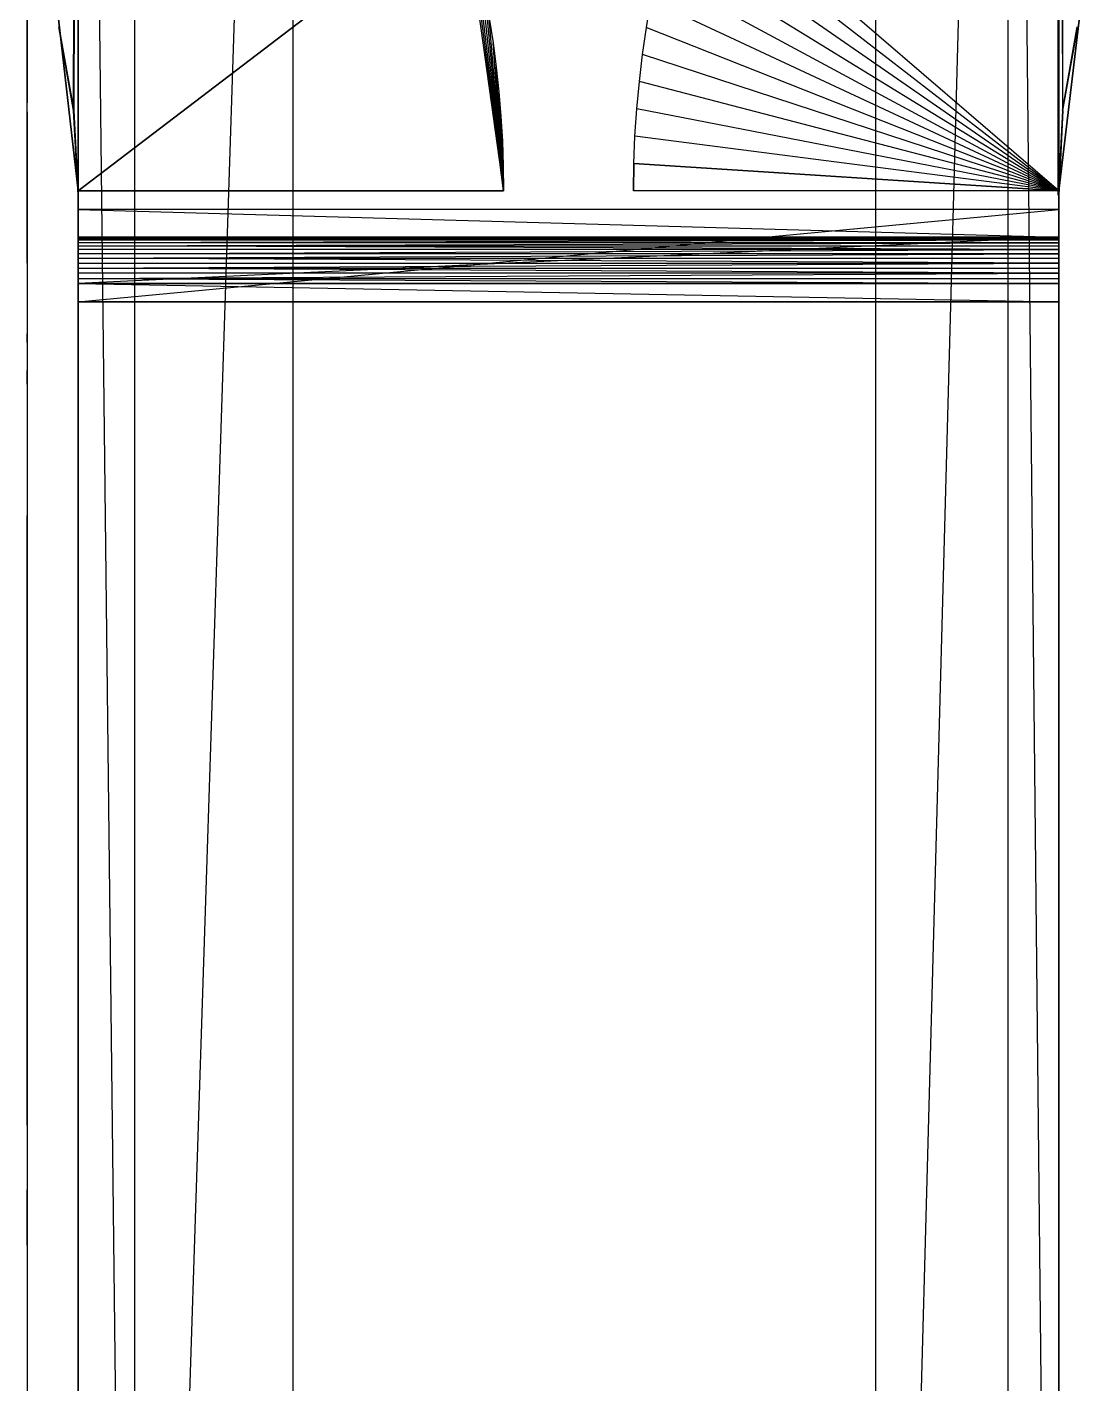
# Model space of a CAD drawing. Extents: x -41 to 47, y -35.8 to 51.3.
# Drawn here: x 28.872 to 30.011, y 42.641 to 44.107 of the extents above; entities that cross this region are included whole.
import ezdxf

# ---------------------------------------------------------------- set-up
doc = ezdxf.new("R2010")
doc.units = 0
doc.header["$MEASUREMENT"] = 0
doc.layers.add('PYDXF', color=8, linetype='CONTINUOUS')

msp = doc.modelspace()

# ---------------------------------------------------------------- linework, layer by layer
at = {"layer": 'PYDXF'}
for p, q in [((28.9271, 46.0954), (28.9224, 44.0171)), ((28.9277, 46.0954), (28.9231, 44.0171)), ((28.9271, 46.0954), (28.9271, 43.9254)), ((28.9271, 46.0954), (28.9277, 43.9254)), ((28.9277, 46.0954), (28.9277, 43.9254)), ((28.9278, 40.7954), (28.9278, 46.0954)), ((28.9278, 46.0954), (28.9278, 40.7954)), ((28.9278, 46.0954), (28.9888, 40.7954)), ((29.1602, 46.0954), (28.9888, 40.7954)), ((28.9888, 40.7954), (28.9888, 46.0954)), ((29.1602, 40.7954), (29.1602, 46.0954)), ((29.79, 40.7954), (29.79, 46.0954)), ((29.79, 40.7954), (29.9325, 46.0954)), ((29.9325, 46.0954), (29.9325, 40.7954)), ((29.9325, 46.0954), (29.9878, 40.7954)), ((29.9871, 43.9254), (29.9871, 46.0954)), ((29.9871, 46.0954), (29.9917, 44.0171)), ((29.9877, 46.0954), (29.9871, 43.9254)), ((29.9877, 46.0954), (29.9877, 43.9254)), ((29.9923, 44.0171), (29.9877, 46.0954)), ((29.9878, 46.0954), (29.9878, 40.7954)), ((29.9878, 40.7954), (29.9878, 46.0954)), ((29.9878, 43.9302), (29.5819, 44.2792)), ((29.3431, 44.2471), (28.9277, 43.9302)), ((28.9277, 43.9302), (29.3431, 44.2471)), ((29.3431, 44.2471), (29.3876, 43.9302)), ((29.9878, 43.9302), (29.5735, 44.2509)), ((29.3876, 43.9302), (29.3501, 44.2213)), ((29.9878, 43.9302), (29.5657, 44.2224)), ((28.8725, 44.0154), (28.8725, 44.1922)), ((29.3876, 43.9302), (29.3565, 44.1953)), ((29.9878, 43.9302), (29.5587, 44.1937)), ((28.8725, 44.0254), (28.8725, 44.1855)), ((28.8725, 44.1855), (28.8725, 44.0254)), ((29.3876, 43.9302), (29.3623, 44.1692)), ((29.9878, 43.9302), (29.5523, 44.1648)), ((29.3876, 43.9302), (29.3675, 44.143)), ((29.5419, 44.1067), (29.5467, 44.1359)), ((29.9878, 43.9302), (29.5467, 44.1359)), ((28.9277, 43.9302), (28.9062, 44.1159)), ((28.9062, 44.1159), (28.9277, 43.9302)), ((29.3876, 43.9302), (29.3721, 44.1166)), ((29.3721, 44.1166), (29.3761, 44.0902)), ((29.9878, 43.9302), (30.0105, 44.1208)), ((30.0105, 44.1208), (29.9878, 43.9302)), ((28.9063, 44.1074), (28.9224, 44.0171)), ((28.9069, 44.1074), (28.9231, 44.0171)), ((28.9069, 44.1074), (28.9224, 44.0171)), ((29.5377, 44.0775), (29.5419, 44.1067)), ((29.9878, 43.9302), (29.5418, 44.1067)), ((29.9917, 44.0171), (30.0078, 44.1074)), ((29.9923, 44.0171), (30.0085, 44.1074)), ((29.9923, 44.0171), (30.0078, 44.1074)), ((29.3761, 44.0902), (29.3795, 44.0637)), ((29.3876, 43.9302), (29.3761, 44.0902)), ((29.5343, 44.0482), (29.5377, 44.0775)), ((29.9878, 43.9302), (29.5377, 44.0775)), ((29.3795, 44.0637), (29.3824, 44.0371)), ((29.3876, 43.9302), (29.3795, 44.0637)), ((29.5316, 44.0187), (29.5343, 44.0482)), ((29.9878, 43.9302), (29.5343, 44.0482)), ((29.3876, 43.9302), (29.3823, 44.0371)), ((29.3824, 44.0371), (29.3846, 44.0104)), ((28.8725, 43.9254), (28.8725, 44.0254)), ((28.8725, 44.0154), (28.8725, 44.0254)), ((28.8725, 44.0154), (28.8725, 43.9254)), ((28.8725, 43.9254), (28.8725, 44.0154)), ((28.9224, 44.0171), (28.9271, 43.9254)), ((28.9224, 44.0171), (28.9231, 44.0171)), ((28.9231, 44.0171), (28.9277, 43.9254)), ((28.9231, 44.0171), (28.9271, 43.9254)), ((29.5296, 43.9893), (29.5316, 44.0187)), ((29.9878, 43.9302), (29.5316, 44.0187)), ((29.9917, 44.0171), (29.9871, 43.9254)), ((29.9923, 44.0171), (29.9877, 43.9254)), ((29.9917, 44.0171), (29.9877, 43.9254)), ((29.9923, 44.0171), (29.9917, 44.0171)), ((29.3846, 44.0104), (29.3862, 43.9837)), ((29.3876, 43.9302), (29.3846, 44.0104)), ((29.3862, 43.9837), (29.3872, 43.957)), ((29.3876, 43.9302), (29.3862, 43.9837)), ((29.5284, 43.9598), (29.5296, 43.9893)), ((29.9878, 43.9302), (29.5296, 43.9893)), ((29.3872, 43.957), (29.3876, 43.9302)), ((29.3876, 43.9302), (29.3872, 43.957)), ((29.5284, 43.9598), (29.5279, 43.9302)), ((29.5279, 43.9302), (29.5284, 43.9598)), ((29.5284, 43.9598), (29.9878, 43.9302)), ((29.9878, 43.9302), (29.5284, 43.9598)), ((28.8725, 43.8654), (28.8725, 43.9254)), ((28.8725, 43.9254), (28.8725, 43.852)), ((28.8725, 43.9254), (28.8725, 43.8873)), ((28.8725, 43.9254), (28.8725, 43.8616)), ((28.8725, 43.9254), (28.8725, 43.9029)), ((28.8725, 43.9254), (28.8725, 43.9081)), ((28.8725, 43.9254), (28.8725, 43.8656)), ((28.8725, 43.9254), (28.8725, 43.8643)), ((28.8725, 43.9254), (28.8725, 43.8793)), ((28.8725, 43.9254), (28.8725, 43.893)), ((28.8725, 43.9254), (28.8725, 43.9044)), ((28.8725, 43.9254), (28.8725, 43.8578)), ((28.8725, 43.9254), (28.8725, 43.8995)), ((28.8725, 43.9254), (28.8725, 43.9113)), ((28.8725, 43.9254), (28.8725, 43.9125)), ((28.8725, 43.9254), (28.8725, 43.8769)), ((28.8725, 43.9254), (28.8725, 43.9055)), ((28.8725, 43.9254), (28.8725, 43.8912)), ((28.8725, 43.9254), (28.8725, 43.904)), ((28.8725, 43.9254), (28.8725, 43.8566)), ((28.8725, 43.9254), (28.8725, 43.898)), ((28.8725, 43.9254), (28.8725, 43.9102)), ((28.8725, 43.9254), (28.8725, 43.8761)), ((28.8725, 43.9254), (28.8725, 43.9049)), ((28.8725, 43.9254), (28.8725, 43.8542)), ((28.8725, 43.9125), (28.8725, 43.9254)), ((28.8725, 43.9254), (28.8725, 43.8965)), ((28.8725, 43.9254), (28.8725, 43.8654)), ((28.8725, 43.9254), (28.8725, 43.881)), ((28.8725, 43.9254), (28.8725, 43.8604)), ((28.8725, 43.9254), (28.8725, 43.9019)), ((28.8725, 43.9254), (28.8725, 43.8785)), ((28.8725, 43.9254), (28.8725, 43.9071)), ((28.8725, 43.9254), (28.8725, 43.8948)), ((28.8725, 43.9254), (28.8725, 43.8801)), ((28.8725, 43.9254), (28.8725, 43.8591)), ((28.8725, 43.8819), (28.8725, 43.9254)), ((28.8725, 43.9254), (28.8725, 43.9008)), ((28.8725, 43.9254), (28.8725, 43.9137)), ((28.8725, 43.9254), (28.8725, 43.8777)), ((28.8725, 43.9254), (28.8725, 43.9063)), ((28.8725, 43.8854), (28.8725, 43.9254)), ((28.8725, 43.9254), (28.8725, 43.8754)), ((28.8725, 43.9254), (28.8725, 43.8531)), ((28.8725, 43.9254), (28.8725, 43.8893)), ((28.8725, 43.9254), (28.8725, 43.8629)), ((28.8725, 43.9254), (28.8725, 43.9037)), ((28.8725, 43.9254), (28.8725, 43.8554)), ((28.8725, 43.9254), (28.8725, 43.9091)), ((28.9277, 43.9254), (28.9271, 43.9254)), ((28.9277, 43.9302), (29.3876, 43.9302)), ((29.3876, 43.9302), (28.9277, 43.9302)), ((29.9878, 43.9302), (29.5279, 43.9302)), ((29.9877, 43.9254), (29.9871, 43.9254)), ((28.8725, 43.9125), (28.8725, 43.9137)), ((28.8725, 43.9125), (28.8725, 43.9113)), ((28.8725, 43.9113), (28.8725, 43.9102)), ((28.8725, 43.9102), (28.8725, 43.9091)), ((28.9277, 43.91), (28.9278, 43.83)), ((28.9277, 43.91), (28.9277, 43.81)), ((28.9277, 43.91), (28.9278, 43.88)), ((28.9278, 43.88), (28.9277, 43.91)), ((28.9277, 43.81), (29.9878, 43.91)), ((29.9878, 43.91), (28.9278, 43.91)), ((28.9278, 43.91), (29.9878, 43.88)), ((29.9878, 43.91), (29.9878, 43.83)), ((29.9878, 43.91), (29.9878, 43.81)), ((29.9878, 43.88), (29.9878, 43.91)), ((29.9878, 43.91), (29.9878, 43.88)), ((28.8725, 43.9091), (28.8725, 43.9081)), ((28.8725, 43.9081), (28.8725, 43.9071)), ((28.8725, 43.9071), (28.8725, 43.9063)), ((28.8725, 43.9063), (28.8725, 43.9055)), ((28.8725, 43.9055), (28.8725, 43.9049)), ((28.8725, 43.9049), (28.8725, 43.9044)), ((28.8725, 43.9044), (28.8725, 43.904)), ((28.8725, 43.904), (28.8725, 43.9037)), ((28.8725, 43.9037), (28.8725, 43.9029)), ((28.8725, 43.9029), (28.8725, 43.9019)), ((28.8725, 43.9019), (28.8725, 43.9008)), ((28.8725, 43.9008), (28.8725, 43.8995)), ((28.8725, 43.8995), (28.8725, 43.898)), ((28.8725, 43.898), (28.8725, 43.8965)), ((28.8725, 43.8965), (28.8725, 43.8948)), ((28.8725, 43.8948), (28.8725, 43.893)), ((28.8725, 43.893), (28.8725, 43.8912)), ((28.8725, 43.8912), (28.8725, 43.8893)), ((28.8725, 43.8893), (28.8725, 43.8873)), ((28.8725, 43.8854), (28.8725, 43.8873)), ((28.8725, 43.8854), (28.8725, 43.8819)), ((28.8725, 43.8827), (28.8725, 43.8854)), ((28.8725, 43.8845), (28.8725, 43.8854)), ((28.8725, 43.8845), (28.8725, 43.8836)), ((28.8725, 43.8845), (28.8725, 43.8827)), ((28.8725, 43.8827), (28.8725, 43.8836)), ((28.8725, 43.8827), (28.8725, 43.8819)), ((28.8725, 43.8819), (28.8725, 43.881)), ((28.8725, 43.881), (28.8725, 43.8801)), ((28.8725, 43.8801), (28.8725, 43.8793)), ((28.8725, 43.8793), (28.8725, 43.8785)), ((28.8725, 43.8785), (28.8725, 43.8777)), ((28.8725, 43.8777), (28.8725, 43.8769)), ((28.8725, 43.8769), (28.8725, 43.8761)), ((28.8725, 43.8761), (28.8725, 43.8754)), ((28.8725, 43.8754), (28.8725, 43.8656)), ((28.8725, 43.8654), (28.8725, 43.8754)), ((28.8725, 43.8656), (28.8725, 43.8654)), ((29.9878, 43.88), (28.9278, 43.88)), ((28.9278, 43.88), (29.9878, 43.88)), ((28.9278, 43.83), (28.9278, 43.88)), ((28.9278, 43.88), (28.9278, 43.8706)), ((28.9278, 43.88), (28.9278, 43.852)), ((28.9278, 43.88), (28.9278, 43.8666)), ((28.9278, 43.8787), (28.9278, 43.88)), ((28.9278, 43.88), (28.9278, 43.8354)), ((28.9278, 43.88), (28.9278, 43.8465)), ((28.9278, 43.88), (28.9278, 43.8572)), ((29.9878, 43.88), (28.9278, 43.83)), ((28.9278, 43.88), (28.9278, 43.874)), ((28.9278, 43.8787), (29.9878, 43.88)), ((28.9278, 43.88), (28.9278, 43.841)), ((28.9278, 43.88), (28.9278, 43.8621)), ((28.9278, 43.88), (28.9278, 43.8767)), ((28.9278, 43.8787), (29.9878, 43.8787)), ((29.9878, 43.8787), (28.9278, 43.8767)), ((28.9278, 43.8767), (28.9278, 43.8787)), ((28.9278, 43.874), (28.9278, 43.8767)), ((29.9878, 43.8767), (28.9278, 43.8767)), ((29.9878, 43.8767), (28.9278, 43.874)), ((28.9278, 43.8706), (28.9278, 43.874)), ((29.9878, 43.874), (28.9278, 43.874)), ((28.9278, 43.8706), (29.9878, 43.874)), ((28.9278, 43.8666), (28.9278, 43.8706)), ((29.9878, 43.8666), (28.9278, 43.8706)), ((28.9278, 43.8706), (29.9878, 43.8706)), ((28.9278, 43.8621), (28.9278, 43.8666)), ((28.9278, 43.8621), (29.9878, 43.8666)), ((29.9878, 43.8666), (28.9278, 43.8666)), ((29.9878, 43.88), (29.9878, 43.8354)), ((29.9878, 43.88), (29.9878, 43.8666)), ((29.9878, 43.88), (29.9878, 43.83)), ((29.9878, 43.88), (29.9878, 43.8706)), ((29.9878, 43.88), (29.9878, 43.852)), ((29.9878, 43.88), (29.9878, 43.8767)), ((29.9878, 43.88), (29.9878, 43.841)), ((29.9878, 43.88), (29.9878, 43.8621)), ((29.9878, 43.88), (29.9878, 43.8572)), ((29.9878, 43.88), (29.9878, 43.874)), ((29.9878, 43.88), (29.9878, 43.8787)), ((29.9878, 43.88), (29.9878, 43.8465)), ((29.9878, 43.8787), (29.9878, 43.8767)), ((29.9878, 43.874), (29.9878, 43.8767)), ((29.9878, 43.8706), (29.9878, 43.874)), ((29.9878, 43.8666), (29.9878, 43.8706)), ((29.9878, 43.8621), (29.9878, 43.8666)), ((28.8725, 43.8654), (28.8725, 43.8643)), ((28.8725, 43.852), (28.8725, 43.8654)), ((28.8725, 43.8654), (28.8725, 43.8509)), ((28.8725, 43.8654), (28.8725, 43.7754)), ((28.8725, 43.8643), (28.8725, 43.8629)), ((28.8725, 43.8629), (28.8725, 43.8616)), ((28.8725, 43.8616), (28.8725, 43.8604)), ((28.8725, 43.8604), (28.8725, 43.8591)), ((28.8725, 43.8591), (28.8725, 43.8578)), ((28.8725, 43.8578), (28.8725, 43.8566)), ((28.8725, 43.8566), (28.8725, 43.8554)), ((28.8725, 43.8554), (28.8725, 43.8542)), ((28.8725, 43.8542), (28.8725, 43.8531)), ((28.8725, 43.8531), (28.8725, 43.852)), ((28.8725, 43.852), (28.8725, 43.8509)), ((28.8725, 43.8509), (28.8725, 43.7754)), ((28.9278, 43.8572), (28.9278, 43.8621)), ((29.9878, 43.8621), (28.9278, 43.8621)), ((28.9278, 43.8572), (29.9878, 43.8621)), ((28.9278, 43.852), (28.9278, 43.8572)), ((28.9278, 43.8572), (29.9878, 43.8572)), ((29.9878, 43.852), (28.9278, 43.8572)), ((28.9278, 43.8465), (28.9278, 43.852)), ((28.9278, 43.8465), (29.9878, 43.852)), ((28.9278, 43.852), (29.9878, 43.852)), ((29.9878, 43.8572), (29.9878, 43.8621)), ((29.9878, 43.852), (29.9878, 43.8572)), ((29.9878, 43.8465), (29.9878, 43.852)), ((28.9278, 43.841), (28.9278, 43.8465)), ((28.9278, 43.8465), (29.9878, 43.8465)), ((29.9878, 43.841), (28.9278, 43.8465)), ((28.9278, 43.8354), (28.9278, 43.841)), ((29.9878, 43.841), (28.9278, 43.841)), ((28.9278, 43.8354), (29.9878, 43.841)), ((29.9878, 43.841), (29.9878, 43.8465)), ((29.9878, 43.8354), (29.9878, 43.841)), ((28.9278, 43.8354), (28.9278, 43.83)), ((28.9278, 43.8354), (29.9878, 43.8354)), ((28.9278, 43.8354), (29.9878, 43.83)), ((28.9278, 43.81), (28.9278, 43.83)), ((29.9878, 43.83), (28.9278, 43.83)), ((28.9278, 43.83), (29.9878, 43.81)), ((28.9278, 43.83), (29.9878, 43.83)), ((29.9878, 43.8354), (29.9878, 43.83)), ((29.9878, 43.83), (29.9878, 43.8354)), ((29.9878, 43.81), (29.9878, 43.83)), ((28.9277, 43.81), (29.9878, 43.81)), ((29.9878, 43.81), (28.9278, 43.81)), ((28.8725, 43.7811), (28.8725, 43.7661)), ((28.8725, 43.7754), (28.8725, 42.9201)), ((28.8725, 43.7661), (28.8725, 43.7754)), ((28.8725, 43.7754), (28.8725, 43.7211)), ((28.8725, 43.7754), (28.8725, 43.7661)), ((28.8725, 43.7661), (28.8725, 43.5793)), ((28.8725, 43.7661), (28.8725, 43.7361)), ((28.8725, 43.7348), (28.8725, 43.7361)), ((28.8725, 43.7335), (28.8725, 43.7348)), ((28.8725, 43.7322), (28.8725, 43.7335)), ((28.8725, 43.7309), (28.8725, 43.7322)), ((28.8725, 43.7296), (28.8725, 43.7309)), ((28.8725, 43.7284), (28.8725, 43.7296)), ((28.8725, 43.7271), (28.8725, 43.7284)), ((28.8725, 43.7259), (28.8725, 43.7271)), ((28.8725, 43.7247), (28.8725, 43.7259)), ((28.8725, 43.7235), (28.8725, 43.7247)), ((28.8725, 43.7223), (28.8725, 43.7235)), ((28.8725, 43.7211), (28.8725, 43.7223)), ((28.8725, 43.7211), (28.8725, 43.5793)), ((28.8725, 42.9201), (28.8725, 43.5793)), ((28.8725, 43.5793), (28.8725, 42.9201)), ((28.8725, 42.9201), (28.8725, 42.7954)), ((28.8725, 42.9201), (28.8725, 42.8054)), ((28.8725, 42.9201), (28.8725, 42.8504)), ((28.8725, 42.8492), (28.8725, 42.8504)), ((28.8725, 42.8504), (28.8725, 42.7954)), ((28.8725, 42.848), (28.8725, 42.8492)), ((28.8725, 42.8468), (28.8725, 42.848)), ((28.8725, 42.8456), (28.8725, 42.8468)), ((28.8725, 42.8444), (28.8725, 42.8456)), ((28.8725, 42.8431), (28.8725, 42.8444)), ((28.8725, 42.8419), (28.8725, 42.8431)), ((28.8725, 42.8406), (28.8725, 42.8419)), ((28.8725, 42.8393), (28.8725, 42.8406)), ((28.8725, 42.838), (28.8725, 42.8393)), ((28.8725, 42.8367), (28.8725, 42.838)), ((28.8725, 42.8354), (28.8725, 42.8367)), ((28.8725, 42.8054), (28.8725, 42.8354)), ((28.8725, 42.8054), (28.8725, 42.7904)), ((28.8725, 42.7904), (28.8725, 42.8054)), ((28.8725, 42.7954), (28.8725, 42.8054)), ((28.8725, 42.7954), (28.8725, 42.7054)), ((28.8725, 42.7954), (28.8725, 42.7056)), ((28.8725, 42.7056), (28.8725, 42.7032)), ((28.8725, 42.7056), (28.8725, 42.7054)), ((28.8725, 42.7054), (28.8725, 42.6704)), ((28.8725, 42.7032), (28.8725, 42.7006)), ((28.8725, 42.7006), (28.8725, 42.6976)), ((28.8725, 42.6976), (28.8725, 42.6945)), ((28.8725, 42.6945), (28.8725, 42.6913)), ((28.8725, 42.6913), (28.8725, 42.6879)), ((28.8725, 42.6879), (28.8725, 42.6846)), ((28.8725, 42.6846), (28.8725, 42.6814)), ((28.8725, 42.6814), (28.8725, 42.6783)), ((28.8725, 42.6783), (28.8725, 42.6754)), ((28.8725, 42.6754), (28.8725, 42.6727)), ((28.8725, 42.6727), (28.8725, 42.6705)), ((28.8725, 42.6705), (28.8725, 42.6704)), ((28.8725, 42.6704), (28.8725, 42.6054))]:
    msp.add_line(p, q, dxfattribs=at)

doc.saveas('drawing.dxf')
